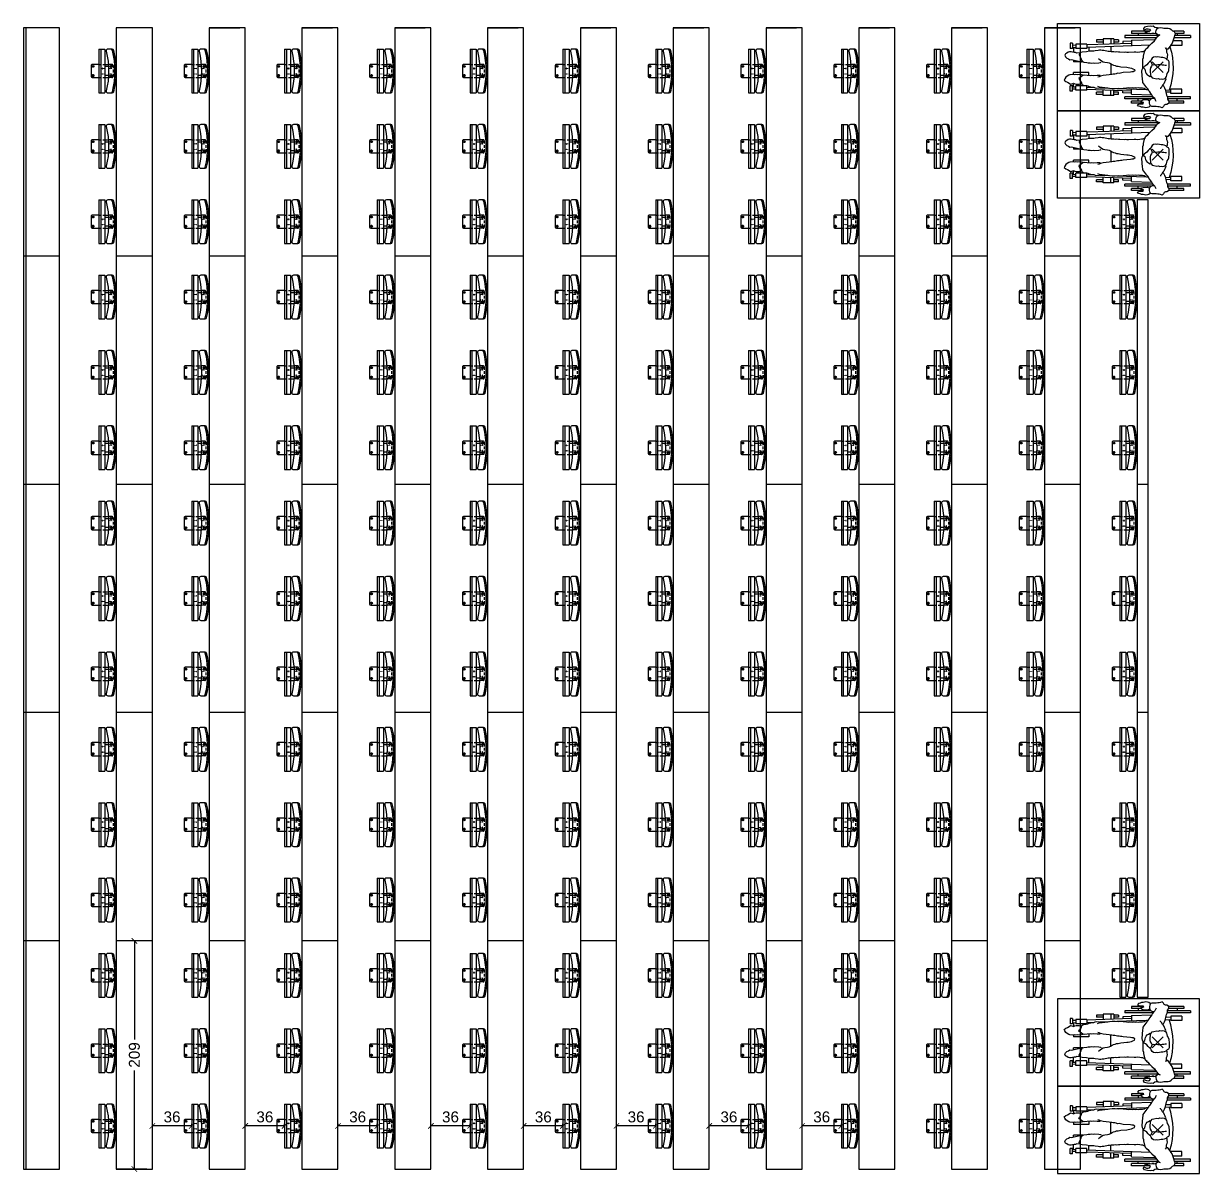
# Model space of a CAD drawing. Header units: metres. Extents: x -170671 to 7046476, y -35663801 to 566855.
# Drawn here: x 23665 to 24742, y -13410 to -12357 of the extents above; entities that cross this region are included whole.
import ezdxf

# ---------------------------------------------------------------- set-up
doc = ezdxf.new("R2010")
doc.units = ezdxf.units.M
doc.header["$LTSCALE"] = 100
doc.linetypes.add('CACHE', pattern=[0.375, 0.25, -0.125])
doc.layers.add('1', color=7, linetype='Continuous')
doc.layers.add('1-mobilier', color=250, linetype='Continuous')
doc.styles.get("Standard").update_dxf_attribs({"font": 'arial.ttf'})
doc.dimstyles.new('Ech-5', dxfattribs={"dimscale": 5, "dimtxt": 2, "dimasz": 1, "dimexe": 0.4, "dimexo": 0.0625, "dimtad": 1, "dimtoh": 1, "dimtxsty": 'Standard', "dimblk": 'ARCHTICK', "dimcen": 0.09, "dimclrd": 256, "dimclre": 256, "dimazin": 2, "dimtfac": 1, "dimtofl": 0, "dimtmove": 0, "dimatfit": 3, "dimfxl": 1, "dimtolj": 1, "dimtzin": 0, "dimlwd": -1, "dimlwe": -1, "dimarcsym": 0})

# ---------------------------------------------------------------- blocks, each defined once
blk = doc.blocks.new('1001B')
at = {"layer": '1', "color": 0, "linetype": 'ByBlock'}
for p, q in [((104, -200), (104, 200)), ((160, 200), (104, 200)), ((143, -200), (143, 200)), ((160, -200), (160, 200)), ((160, -200), (104, -200))]:
    blk.add_line(p, q, dxfattribs=at)
at = {"layer": '1', "color": 3, "linetype": 'CACHE'}
for p, q in [((30, -50), (30, 50)), ((40, 60), (73, 60)), ((160, 60), (104, 60)), ((40, -60), (73, -60)), ((160, -60), (104, -60))]:
    blk.add_line(p, q, dxfattribs=at)
at = {"layer": '1'}
for p, q in [((72, 40), (104, 40)), ((104, 60), (73, 60)), ((220, 60), (160, 60)), ((230, -50), (230, 50)), ((72, -40), (104, -40)), ((104, -60), (73, -60)), ((160, -60), (220, -60))]:
    blk.add_line(p, q, dxfattribs=at)
at = {"layer": '1', "color": 0, "linetype": 'ByBlock'}
blk.add_lwpolyline([(92, 182, 0.483507), (77, 200), (37, 200, 0.345619), (23, 189, 0.120525), (23, -189, 0.345528), (37, -200), (77, -200, 0.483604), (92, -182, -0.115929)], format="xyb", close=True, dxfattribs=at)
blk.add_lwpolyline([(49, 200, 0.345619), (35, 189, 0.120525), (35, -189, 0.345528), (49, -200)], format="xyb", dxfattribs=at)
at = {"layer": '1', "color": 3, "linetype": 'CACHE'}
for points in [[(52, 49), (55, 42), (52, 36), (44, 36), (40, 42), (44, 49)], [(52, -49), (55, -43), (52, -36), (44, -36), (40, -43), (44, -49)]]:
    blk.add_lwpolyline(points, close=True, dxfattribs=at)
at = {"layer": '1'}
for points in [[(209, 49), (205, 42), (209, 36), (217, 36), (220, 42), (217, 49)], [(209, -49), (205, -43), (209, -36), (217, -36), (220, -43), (217, -49)]]:
    blk.add_lwpolyline(points, close=True, dxfattribs=at)
at = {"layer": '1', "color": 3, "linetype": 'CACHE'}
for centre, radius in [((48, 42), 8), ((48, 42), 6.5), ((48, -43), 8), ((48, -43), 6.5)]:
    blk.add_circle(centre, radius, dxfattribs=at)
at = {"layer": '1'}
for centre, radius in [((213, 42), 8), ((213, 42), 6.5), ((213, -43), 8), ((213, -43), 6.5)]:
    blk.add_circle(centre, radius, dxfattribs=at)
at = {"layer": '1', "color": 3, "linetype": 'CACHE'}
for centre, start, end in [((40, 50), 90, 180), ((40, -50), 180, 270)]:
    blk.add_arc(centre, 10, start, end, dxfattribs=at)
at = {"layer": '1'}
for centre, start, end in [((220, 50), 0, 90), ((220, -50), 270, 0)]:
    blk.add_arc(centre, 10, start, end, dxfattribs=at)
at = {"layer": '1', "color": 0, "linetype": 'ByBlock', "extrusion": (0, 0, -1)}
for centre, major_axis in [((48, 27), (0, 2.5)), ((63, 27), (0, 2.5)), ((118, -23), (0, -2.5)), ((128, -23), (0, -2.5))]:
    blk.add_ellipse(centre, major_axis=major_axis, ratio=0.390638, dxfattribs=at)
at = {"layer": '1', "color": 0, "linetype": 'ByBlock'}
for centre, major_axis in [((118, 27), (0, 2.5)), ((128, 27), (0, 2.5)), ((48, -23), (0, -2.5)), ((63, -23), (0, -2.5))]:
    blk.add_ellipse(centre, major_axis=major_axis, ratio=0.390638, dxfattribs=at)
blk = doc.blocks.new('ORIG')
at = {"layer": 'Defpoints', "color": 101}
for p, q in [((-0.05, 0.05), (0.05, -0.05)), ((-0.05, -0.05), (0.05, 0.05))]:
    blk.add_line(p, q, dxfattribs=at)
blk = doc.blocks.new('Hand2')
for p, q in [((-14.2, 117.6), (-14.1, 118.9)), ((-14.1, 118.9), (-13.8, 120.2)), ((-13.8, 120.2), (-12.8, 121.4)), ((-12.8, 121.4), (-12.3, 122.7)), ((-12.3, 122.7), (-10.9, 123.3)), ((-10.9, 123.3), (-9.6, 122.7)), ((-9.6, 122.7), (-8.4, 121.5)), ((-8.4, 121.5), (-7.6, 120.1)), ((-7.6, 120.1), (-6.9, 118.7)), ((-6.9, 118.7), (-7, 117.4)), ((6.8, 115.9), (7, 118.6)), ((7, 118.6), (7.3, 119.8)), ((7.3, 119.8), (8.1, 121.1)), ((8.1, 121.1), (9.1, 122.4)), ((9.1, 122.4), (10.5, 123.4)), ((10.5, 123.4), (11.9, 123.9)), ((11.9, 123.9), (13.1, 122.5)), ((13.1, 122.5), (13.8, 120.9)), ((13.8, 120.9), (14.6, 119.5)), ((14.6, 119.5), (15.6, 118.1)), ((-13.9, 116.2), (-14.2, 117.6)), ((-13.5, 114.9), (-13.9, 116.2)), ((-13.7, 107.4), (-13.4, 108.7)), ((-13.4, 113.5), (-13.5, 114.9)), ((-12.9, 112.2), (-13.4, 113.5)), ((-13.4, 108.7), (-12.8, 110)), ((-13.1, 109.5), (-12.9, 112.2)), ((-12.8, 110), (-11.5, 110.3)), ((-11.5, 110.3), (-10.2, 109.5)), ((-10.2, 109.5), (-7.7, 108.4)), ((-7.7, 108.4), (-6.4, 107.9)), ((-7, 117.4), (-6.8, 116.1)), ((-6.8, 116.1), (-6.2, 113.4)), ((-6.4, 107.9), (-5.1, 107.1)), ((-6.2, 113.4), (-5.8, 112.1)), ((-5.8, 112.1), (-5.2, 109.4)), ((-5.2, 109.4), (-5, 108)), ((-4.8, 107.8), (-4.9, 107.4)), ((6.9, 114.6), (6.8, 115.9)), ((6.8, 113.3), (6.9, 114.6)), ((7, 111.9), (6.8, 113.3)), ((6.8, 109.3), (7, 111.9)), ((6.9, 108), (6.8, 109.3)), ((7.4, 106.6), (6.9, 108)), ((7.7, 106.8), (8.6, 108.1)), ((8.6, 108.1), (9.4, 109.3)), ((9.4, 109.3), (10.4, 110.6)), ((10.4, 110.6), (11.7, 110)), ((11.7, 110), (12.9, 108.6)), ((12.9, 108.6), (14.2, 108.1)), ((14.2, 108.1), (15.5, 107.8)), ((15.1, 108.9), (14.6, 108)), ((15.1, 116.8), (14.7, 115.5)), ((14.7, 115.5), (15.1, 114.2)), ((15.6, 118.1), (15.1, 116.8)), ((15.1, 114.2), (15.4, 112.8)), ((15.4, 110.2), (15.1, 108.9)), ((15.4, 112.8), (15.5, 111.5)), ((15.5, 111.5), (15.4, 110.2)), ((15.5, 107.8), (16.4, 106.4)), ((-14.7, 99.5), (-14.6, 100.8)), ((-14.6, 98.2), (-14.7, 99.5)), ((-14.7, 96.9), (-14.6, 98.2)), ((-14.6, 100.8), (-14, 103.4)), ((-14, 103.4), (-13.7, 107.4)), ((-5.1, 107.1), (-4.6, 105.8)), ((-4.6, 105.8), (-4.3, 103.1)), ((-4.3, 103.1), (-4, 101.8)), ((-4, 101.8), (-3.9, 100.2)), ((-3.9, 100.2), (-3.8, 98.7)), ((-3.8, 98.7), (-3.9, 97.4)), ((-3.9, 97.4), (-3.8, 96)), ((7.3, 105.5), (7.7, 106.8)), ((7.8, 100.2), (7.3, 105.5)), ((7.5, 93.6), (7.8, 97.5)), ((7.7, 98.9), (7.8, 100.2)), ((7.8, 97.5), (7.7, 98.9)), ((16.4, 106.4), (16.7, 103.7)), ((16.7, 103.7), (17, 102.3)), ((17, 102.3), (17.6, 101)), ((17.6, 101), (17.9, 99.6)), ((17.9, 99.6), (18.2, 98.3)), ((18.2, 98.3), (18.4, 96.9)), ((18.4, 96.9), (18.9, 95.6)), ((-15.6, 91.6), (-15.3, 92.9)), ((-15.5, 90.3), (-15.6, 91.6)), ((-15.3, 89), (-15.5, 90.3)), ((-15.3, 92.9), (-15, 95.6)), ((-15.2, 87.7), (-15.3, 89)), ((-14.9, 86.3), (-15.2, 87.7)), ((-15, 95.6), (-14.7, 96.9)), ((-14.8, 85), (-14.9, 86.3)), ((-8, 92.4), (-6.8, 91)), ((-6.8, 91), (-5.8, 89.6)), ((-5.8, 89.6), (-5, 88.2)), ((-5, 88.2), (-4.5, 86.8)), ((-4.4, 90.8), (-4.5, 89.9)), ((-4.5, 86.8), (-4.2, 84.2)), ((-4.1, 92.1), (-4.4, 90.8)), ((-3.8, 96), (-4.1, 92.1)), ((7.1, 82.8), (7.5, 88.1)), ((7.7, 90.9), (7.5, 93.6)), ((7.5, 88.1), (8.2, 90.7)), ((8.2, 90.7), (8.7, 92)), ((8.7, 92), (9, 93)), ((17.4, 93.3), (18, 91.9)), ((18, 91.9), (18.2, 89.2)), ((18.2, 89.2), (18.5, 87.9)), ((18.5, 90.3), (18.3, 90.1)), ((19, 91.6), (18.5, 90.3)), ((18.5, 87.9), (18.7, 86.6)), ((18.7, 86.6), (18.8, 85.2)), ((18.9, 95.6), (19.3, 94.2)), ((19.3, 94.2), (19, 91.6)), ((-14.4, 83.6), (-14.8, 85)), ((-14.3, 82.3), (-14.4, 83.6)), ((-14, 80.9), (-14.3, 82.3)), ((-14.1, 79.6), (-14, 80.9)), ((-14, 78.3), (-14.1, 79.6)), ((-13.8, 77), (-14, 78.3)), ((-14, 75.6), (-13.8, 77)), ((-13.8, 74.3), (-14, 75.6)), ((-4.2, 84.2), (-3.9, 82.8)), ((-3.9, 82.8), (-3.4, 81.4)), ((-3.4, 81.4), (-2.6, 80.1)), ((-2.6, 80.1), (-2, 78.7)), ((-2, 78.7), (-1.5, 77.3)), ((-1.5, 77.3), (-1.1, 76)), ((-1.1, 76), (-1, 74.6)), ((5.6, 75), (6, 76.3)), ((6, 76.3), (6.3, 77.6)), ((6.3, 77.6), (6.4, 78.9)), ((6.4, 78.9), (6.7, 80.2)), ((6.7, 80.2), (6.8, 81.5)), ((6.8, 81.5), (7.1, 82.8)), ((18.8, 85.2), (18.9, 83.9)), ((18.9, 83.9), (19.2, 82.5)), ((19.2, 82.5), (19.5, 79.9)), ((19.5, 77.2), (19.3, 74.6)), ((19.5, 79.9), (19.4, 78.6)), ((19.4, 78.6), (19.5, 77.2)), ((-13.9, 73), (-13.8, 74.3)), ((-13.6, 69), (-13.9, 73)), ((-13.9, 59.8), (-13.5, 65)), ((-13.7, 67.7), (-13.6, 69)), ((-13.6, 66.4), (-13.7, 67.7)), ((-13.5, 65), (-13.6, 66.4)), ((-1, 74.6), (-0.7, 73.3)), ((-0.7, 73.3), (-0.3, 71.9)), ((-0.3, 71.9), (0.1, 66.6)), ((0.1, 66.6), (0.2, 65.3)), ((0.2, 65.3), (0.6, 63.7)), ((4.5, 63.2), (5, 69.8)), ((5, 69.8), (5.3, 71.1)), ((5.3, 71.1), (5.4, 72.4)), ((5.4, 72.4), (5.7, 73.7)), ((5.7, 73.7), (5.6, 75)), ((18.9, 66.7), (18.6, 65.4)), ((18.6, 65.4), (18.9, 64.1)), ((19.4, 73.3), (18.9, 66.7)), ((19.3, 74.6), (19.4, 73.3)), ((-14.2, 53.2), (-13.8, 54.5)), ((-13.7, 58.4), (-13.9, 59.8)), ((-13.8, 54.5), (-13.6, 57.1)), ((-13.6, 57.1), (-13.7, 58.4)), ((0.6, 63.7), (0.9, 62.4)), ((0.9, 62.4), (1.5, 61)), ((1.5, 61), (2, 59.6)), ((2, 59.6), (3.3, 59.3)), ((3.3, 59.3), (4.1, 60.6)), ((4.1, 60.6), (4.2, 61.9)), ((4.2, 61.9), (4.5, 63.2)), ((18.9, 64.1), (18.7, 61.4)), ((18.7, 61.4), (18.8, 60.1)), ((18.8, 60.1), (18.7, 58.8)), ((18.7, 58.8), (18.8, 57.4)), ((18.8, 57.4), (18.7, 56.1)), ((18.7, 56.1), (18.8, 54.8)), ((18.8, 54.8), (19, 53.5)), ((31.6, 54), (30.6, 52.8)), ((31.7, 52.7), (31.6, 54)), ((33.9, 55.4), (33.6, 51.5)), ((34.4, 56.7), (33.9, 55.4)), ((35.7, 55.7), (34.4, 56.7)), ((36, 54.3), (35.7, 55.7)), ((36.6, 53), (36, 54.3)), ((-37.5, 45.1), (-37.3, 47.7)), ((-37.4, 43.7), (-37.5, 45.1)), ((-37.5, 42.4), (-37.4, 43.7)), ((-37.3, 47.7), (-37, 49)), ((-37, 49), (-36.7, 50.3)), ((-36.7, 50.3), (-35.3, 51.3)), ((-35.3, 51.3), (-34, 51)), ((-35, 48.4), (-35.1, 47.1)), ((-35.1, 47.1), (-34.8, 45.7)), ((-34, 51), (-35, 48.4)), ((-34.8, 45.7), (-33.6, 44.8)), ((-33.6, 44.8), (-32.8, 46)), ((-32.8, 46), (-32.5, 47.3)), ((-32.5, 47.3), (-32.4, 48.6)), ((-32.4, 48.6), (-32, 49.9)), ((-32, 49.9), (-31.5, 48.6)), ((-31.5, 48.6), (-31.2, 47.2)), ((-31.2, 47.2), (-30.9, 44.6)), ((-30.9, 44.6), (-31.1, 41.9)), ((-22, 43.6), (-24.3, 41.2)), ((-20.8, 44.9), (-22, 43.6)), ((-19.6, 46.1), (-20.8, 44.9)), ((-18.1, 47.3), (-19.6, 46.1)), ((-17.2, 48.6), (-18.1, 47.3)), ((-17.4, 47.9), (-16.7, 49.2)), ((-15.8, 49.6), (-17.2, 48.6)), ((-14.2, 50.3), (-15.8, 49.6)), ((-15.3, 49.3), (-14.6, 50.6)), ((-14.6, 50.6), (-14, 51.8)), ((-14, 51.8), (-14.2, 53.2)), ((-10.1, 51.3), (-14.2, 50.3)), ((-8.8, 51.4), (-10.1, 51.3)), ((-9.1, 42), (-8.3, 43.2)), ((-7.4, 51.8), (-8.8, 51.4)), ((-8.3, 43.2), (-6.9, 44.2)), ((-6.1, 51.9), (-7.4, 51.8)), ((-6.9, 44.2), (-5.5, 44.8)), ((-4.8, 51.8), (-6.1, 51.9)), ((-5.8, 44.6), (-4.8, 45.8)), ((-5.5, 44.8), (-4.3, 44.2)), ((-3.2, 51.9), (-4.8, 51.8)), ((-4.8, 45.8), (-3.6, 47.1)), ((-4.3, 44.2), (-3, 43.7)), ((-3.6, 47.1), (-2.2, 48.1)), ((-1.9, 51.8), (-3.2, 51.9)), ((-3, 43.7), (-2.1, 43.2)), ((-2.2, 48.1), (-1.2, 49.3)), ((-2.1, 43.4), (-0.8, 44)), ((-2, 42.1), (-2.1, 43.4)), ((-0.6, 51.9), (-1.9, 51.8)), ((-1.2, 49.3), (-0.7, 50.6)), ((-0.8, 44), (0.6, 44.8)), ((-0.7, 50.6), (0.7, 51.4)), ((0.8, 52), (-0.6, 51.9)), ((0.6, 44.8), (2, 45.1)), ((0.7, 51.4), (1.9, 50.2)), ((2.1, 52.4), (0.8, 52)), ((1.9, 50.2), (3.2, 49.8)), ((2, 45.1), (3.3, 45.2)), ((3.5, 52.9), (2.1, 52.4)), ((3.2, 49.8), (4.5, 49.5)), ((3.3, 45.2), (7.3, 44.9)), ((11.4, 52.3), (3.5, 52.9)), ((4.5, 49.5), (5.8, 48.8)), ((5.8, 48.8), (7.1, 48)), ((7.1, 48), (7.6, 46.6)), ((7.3, 44.9), (8.5, 44.4)), ((7.6, 46.6), (8.4, 45.3)), ((8.4, 45.3), (8.3, 44.6)), ((8.5, 44.4), (9.8, 43.2)), ((9.8, 43.2), (9.9, 41.8)), ((12.7, 52), (11.4, 52.3)), ((14, 51.9), (12.7, 52)), ((15.2, 51.1), (14, 51.9)), ((16.5, 49.9), (15.2, 51.1)), ((17.7, 49.2), (16.5, 49.9)), ((19, 48.2), (17.7, 49.2)), ((19, 53.5), (18.9, 52.2)), ((18.9, 52.2), (19.2, 50.8)), ((20.2, 47), (19, 48.2)), ((19.2, 50.8), (20, 49.4)), ((20, 49.4), (20.5, 48.1)), ((21.5, 46.4), (20.2, 47)), ((20.5, 48.1), (20.5, 47.6)), ((22.7, 45.5), (21.5, 46.4)), ((24, 44.7), (22.7, 45.5)), ((25.3, 43.7), (24, 44.7)), ((26.5, 43), (25.3, 43.7)), ((29, 44.3), (28.3, 43)), ((30.2, 45.5), (29, 44.3)), ((30, 51.5), (29.7, 47.6)), ((29.7, 47.6), (30.5, 46.2)), ((30.6, 52.8), (30, 51.5)), ((31.6, 45.7), (30.2, 45.5)), ((30.5, 46.2), (30.9, 45.9)), ((32.9, 45.8), (31.6, 45.7)), ((32.2, 51.3), (31.7, 52.7)), ((33.6, 51.5), (32.2, 51.3)), ((34.2, 45.4), (32.9, 45.8)), ((35.5, 44.9), (34.2, 45.4)), ((35.5, 45.1), (36.7, 46.4)), ((36, 43.5), (35.5, 44.9)), ((35.9, 42.2), (36, 43.5)), ((36.7, 51.7), (36.6, 53)), ((37, 50.3), (36.7, 51.7)), ((36.7, 46.4), (37, 47.7)), ((37.3, 49), (37, 50.3)), ((37, 47.7), (37.3, 49)), ((-36.5, 41), (-37.5, 42.4)), ((-36.2, 39.7), (-36.5, 41)), ((-36.1, 37.9), (-36.3, 35.3)), ((-36.3, 35.3), (-36.2, 33.9)), ((-36, 38.3), (-36.2, 39.7)), ((-36.2, 33.9), (-35.8, 32.6)), ((-35.1, 39.1), (-36.1, 37.9)), ((-35.8, 32.6), (-35.9, 31.3)), ((-33.7, 39.7), (-35.1, 39.1)), ((-32.4, 40), (-33.7, 39.7)), ((-30.8, 39.9), (-32.4, 40)), ((-31.1, 41.9), (-30.8, 40.6)), ((-30.8, 40.6), (-31.1, 39.9)), ((-29.8, 38.5), (-30.8, 39.9)), ((-29.3, 37.2), (-29.8, 38.5)), ((-29.5, 36.7), (-29.8, 36.1)), ((-28.3, 38), (-29.5, 36.7)), ((-27.2, 39.2), (-28.3, 38)), ((-25.7, 40.2), (-27.2, 39.2)), ((-24.3, 41.2), (-25.7, 40.2)), ((-9.4, 40.7), (-9.1, 42)), ((-9.3, 39.3), (-9.4, 40.7)), ((-9.4, 38), (-9.3, 39.3)), ((-9.3, 36.7), (-9.4, 38)), ((-8.9, 35.1), (-9.3, 36.7)), ((-8.8, 33.6), (-8.9, 35.1)), ((-8.5, 32.2), (-8.8, 33.6)), ((-2.3, 38.1), (-2, 42.1)), ((-2.1, 35.5), (-2.3, 38.1)), ((-2, 34.1), (-2.1, 35.5)), ((-1.8, 32.8), (-2, 34.1)), ((-1.5, 31.5), (-1.8, 32.8)), ((9.9, 41.8), (10.6, 39.1)), ((10.6, 39.1), (10.4, 37.6)), ((10.4, 37.6), (10.8, 36.2)), ((10.8, 33.6), (10.5, 32.3)), ((10.8, 36.2), (10.7, 34.9)), ((10.7, 34.9), (10.8, 33.6)), ((13.8, 32), (15.1, 32.8)), ((15.1, 32.8), (16.5, 33.8)), ((16.5, 33.8), (17.9, 34.6)), ((16.5, 33.4), (19, 31.9)), ((17.9, 34.6), (19.3, 35.6)), ((19.3, 35.6), (19.8, 35.8)), ((27.8, 42.2), (26.5, 43)), ((28.8, 40.8), (27.8, 42.2)), ((28.3, 43), (28.2, 41.7)), ((30.1, 40.3), (28.8, 40.8)), ((31.3, 39.7), (30.1, 40.3)), ((34.2, 31.1), (34.7, 32.4)), ((34.7, 32.4), (36.1, 33)), ((36.1, 40.9), (35.9, 42.2)), ((36, 39.6), (36.1, 40.9)), ((36.3, 38.2), (36, 39.6)), ((36.1, 33), (37.1, 34.2)), ((36.4, 36.9), (36.3, 38.2)), ((36.7, 35.6), (36.4, 36.9)), ((37.1, 34.2), (36.7, 35.6)), ((-35.9, 31.3), (-35.7, 28.6)), ((-35.7, 28.6), (-35.4, 27.3)), ((-35.4, 27.3), (-34.6, 25.9)), ((-34.6, 25.9), (-33.4, 24.7)), ((-33.4, 24.7), (-32.8, 23.3)), ((-32.8, 23.3), (-31.5, 22.6)), ((-31.5, 22.6), (-30.2, 22.2)), ((-30.2, 22.2), (-28.9, 22.8)), ((-28.9, 22.8), (-27.5, 23.3)), ((-27.5, 23.3), (-24.8, 24)), ((-24.8, 24), (-22.1, 25.1)), ((-22.1, 25.1), (-20.7, 25.9)), ((-20.7, 25.9), (-19.3, 26.7)), ((-19.3, 26.7), (-16.5, 29.1)), ((-16.4, 30.4), (-17.6, 31)), ((-17.6, 31), (-16.4, 30.2)), ((-16.5, 29.1), (-16.4, 30.4)), ((-16.4, 30.2), (-15, 30.3)), ((-15, 30.3), (-13.7, 30.2)), ((-13.7, 30.2), (-12.5, 29.7)), ((-12.5, 29.7), (-11.2, 29.4)), ((-11.2, 29.4), (-9.8, 29.5)), ((-9.8, 29.5), (-8.5, 29.6)), ((-7.9, 30.9), (-8.5, 32.2)), ((-8.5, 29.6), (-7.8, 30)), ((-6.7, 29.7), (-7.9, 30.9)), ((-6.2, 28.3), (-6.7, 29.7)), ((-4.9, 27.8), (-6.2, 28.3)), ((-3.6, 27.7), (-4.9, 27.8)), ((-2.2, 27.8), (-3.6, 27.7)), ((-0.9, 27.9), (-2.2, 27.8)), ((-1.6, 30.2), (-1.5, 31.5)), ((0.4, 27.8), (-0.9, 27.9)), ((1.8, 28.1), (0.4, 27.8)), ((3.1, 28.2), (1.8, 28.1)), ((4.5, 28.8), (3.1, 28.2)), ((5.8, 29.6), (4.5, 28.8)), ((7.2, 29.9), (5.8, 29.6)), ((8.5, 30.2), (7.2, 29.9)), ((9.9, 31), (8.5, 30.2)), ((9.7, 31.3), (11, 30.7)), ((10.5, 32.3), (9.9, 31)), ((11, 30.7), (12.4, 31.3)), ((12.4, 31.3), (13.8, 32)), ((19, 31.9), (20.3, 31.5)), ((20.3, 31.5), (21.6, 31.2)), ((21.6, 31.2), (22.9, 30.9)), ((22.9, 30.9), (24.2, 30.6)), ((24.2, 30.6), (25.5, 30.2)), ((25.5, 30.2), (26.8, 29.7)), ((26.8, 29.7), (28.1, 29.4)), ((28.1, 29.4), (29.4, 29.3)), ((29.4, 29.3), (30.7, 28.3)), ((30.7, 28.3), (32, 28.2)), ((32, 28.2), (33.3, 28.5)), ((33.3, 28.5), (34.1, 29.8)), ((34.1, 29.8), (34.2, 31.1))]:
    blk.add_line(p, q)
at = {"color": 8}
for p, q in [((-22, 118.3), (-17, 118.3)), ((-22, 116.3), (-22, 118.3)), ((-22, 116.3), (-17, 116.3)), ((-21, 103.3), (-21, 113.3)), ((-21, 113.3), (-17, 113.3)), ((-20.1, 113.3), (-20, 116.3)), ((-18, 116.3), (-18.1, 113.3)), ((-18, 115.3), (-13.7, 115.3)), ((-17, 116.3), (-17, 118.3)), ((-17, 103.3), (-17, 113.3)), ((-6.6, 115.3), (-5, 115.3)), ((-5, 106.9), (-5, 115.3)), ((5, 101.3), (5, 115.3)), ((6.9, 115.3), (5, 115.3)), ((18, 115.3), (14.8, 115.3)), ((17, 116.3), (17, 118.3)), ((22, 118.3), (17, 118.3)), ((22, 116.3), (17, 116.3)), ((21, 113.3), (17, 113.3)), ((17, 103.3), (17, 113.3)), ((18, 116.3), (18.1, 113.3)), ((20.1, 113.3), (20, 116.3)), ((21, 103.3), (21, 113.3)), ((22, 116.3), (22, 118.3)), ((-21.8, 62.3), (-20.4, 103.3)), ((-21, 103.3), (-17, 103.3)), ((-18.4, 103.3), (-20.4, 45.3)), ((-18.5, 101.3), (-14.5, 101.3)), ((7.7, 101.3), (5, 101.3)), ((21, 103.3), (17, 103.3)), ((18.5, 101.3), (17.4, 101.3)), ((18.4, 103.3), (18.7, 96.2)), ((21.8, 62.3), (20.4, 103.3)), ((-26, 88.3), (-20.9, 88.3)), ((-26, 78.3), (-26, 88.3)), ((-25, 94.3), (-23, 94.3)), ((-25, 88.3), (-25, 94.3)), ((-23, 88.3), (-23, 94.3)), ((18.8, 91.1), (19.1, 83)), ((26, 88.3), (20.9, 88.3)), ((23, 88.3), (23, 94.3)), ((25, 94.3), (23, 94.3)), ((25, 88.3), (25, 94.3)), ((26, 78.3), (26, 88.3)), ((-26, 81.3), (-21.2, 81.3)), ((-26, 78.3), (-21.3, 78.3)), ((-25, 74.3), (-25, 78.3)), ((-23, 74.3), (-23, 78.3)), ((-19.2, 81.3), (-14.1, 81.3)), ((-3.3, 81.3), (6.8, 81.3)), ((19.4, 75.7), (20.3, 48.7)), ((26, 81.3), (21.2, 81.3)), ((26, 78.3), (21.3, 78.3)), ((23, 74.3), (23, 78.3)), ((25, 74.3), (25, 78.3)), ((-29, 68.3), (-27, 68.3)), ((-29, 37.3), (-29, 68.3)), ((-27, 39.3), (-27, 68.3)), ((-25, 74.3), (-23, 74.3)), ((-23.8, 62.4), (-23.5, 70.3)), ((-23.5, 70.3), (-21.7, 70.3)), ((23.5, 70.3), (21.7, 70.3)), ((25, 74.3), (23, 74.3)), ((23.8, 62.4), (23.5, 70.3)), ((29, 68.3), (27, 68.3)), ((27, 42.7), (27, 68.3)), ((29, 44.2), (29, 68.3)), ((-33, 62.3), (-31, 62.3)), ((-33, 45.7), (-33, 62.3)), ((-31, 45.4), (-31, 62.3)), ((-31, 56.3), (-29, 56.3)), ((-24.8, 62.3), (-25.5, 40.3)), ((-24.8, 62.3), (-19.8, 62.3)), ((24.8, 62.3), (19.8, 62.3)), ((24.8, 62.3), (25.4, 43.6)), ((31, 56.3), (29, 56.3)), ((33, 62.3), (31, 62.3)), ((31, 53.3), (31, 62.3)), ((33, 51.4), (33, 62.3)), ((-31, 41.4), (-31, 43.6)), ((-31, 39.9), (-31, 40.1)), ((-29.8, 38.3), (-28, 38.3)), ((-27, 40.3), (-25.5, 40.3)), ((-33, 14.3), (-33, 23.8)), ((-31, 14.3), (-31, 22.4)), ((-29, 8.3), (-29, 22.7)), ((-27, 8.3), (-27, 23.5)), ((-24, 16.3), (-24, 24.3)), ((-20, 16.3), (-20, 26.3)), ((24, 26.3), (20, 26.3)), ((20, 16.3), (20, 26.3)), ((20.8, 31.4), (21, 26.3)), ((23, 26.3), (22.8, 30.9)), ((24, 16.3), (24, 26.3)), ((27, 8.3), (27, 29.7)), ((29, 8.3), (29, 29.3)), ((31, 14.3), (31, 28.3)), ((33, 14.3), (33, 28.5)), ((-33, 14.3), (-31, 14.3)), ((-31, 20.3), (-29, 20.3)), ((-24, 16.3), (-20, 16.3)), ((24, 16.3), (20, 16.3)), ((31, 20.3), (29, 20.3)), ((33, 14.3), (31, 14.3)), ((-29, 8.3), (-27, 8.3)), ((29, 8.3), (27, 8.3))]:
    blk.add_line(p, q, dxfattribs=at)
blk.add_lwpolyline([(-40, 0), (40, 0), (40, 130), (-40, 130)], close=True)
blk.add_arc((0, 86.3), 62.1, 252.4049, 289.7139, dxfattribs=at)
at = {"color": 7, "xscale": 100, "yscale": 100, "zscale": 100, "rotation": 90}
blk.add_blockref('ORIG', (0, 38.3), dxfattribs=at)
blk = doc.blocks.new('_ArchTick')
at = {"color": 0, "linetype": 'ByBlock', "const_width": 0.15}
blk.add_lwpolyline([(-0.5, -0.5), (0.5, 0.5)], dxfattribs=at)
blk = doc.blocks.new('*D428')
at = {"layer": '1-mobilier', "transparency": 16777216}
for p, q in [((23782.7, -13366.4), (23782.7, -13364.7)), ((23818.7, -13366.4), (23818.7, -13364.7)), ((23818.7, -13366.7), (23782.7, -13366.7))]:
    blk.add_line(p, q, dxfattribs=at)
at = {"layer": 'Defpoints', "color": 0, "transparency": 16777216}
for p in [(23782.7, -13366.7), (23782.7, -13366.7), (23818.7, -13366.7)]:
    blk.add_point(p, dxfattribs=at)
at = {"layer": '1-mobilier', "transparency": 16777216, "xscale": 5, "yscale": 5, "zscale": 5, "rotation": 180}
blk.add_blockref('_ArchTick', (23782.7, -13366.7), dxfattribs=at)
at = {"layer": '1-mobilier', "transparency": 16777216, "xscale": 5, "yscale": 5, "zscale": 5}
blk.add_blockref('_ArchTick', (23818.7, -13366.7), dxfattribs=at)
at = {"layer": '1-mobilier', "color": 0, "transparency": 16777216, "insert": (23800.7, -13358.5), "char_height": 10, "attachment_point": 5}
blk.add_mtext('\\A1;36', dxfattribs=at)
blk = doc.blocks.new('*D429')
at = {"layer": '1-mobilier', "transparency": 16777216}
for p, q in [((23867.7, -13366.4), (23867.7, -13364.7)), ((23903.7, -13366.4), (23903.7, -13364.7)), ((23903.7, -13366.7), (23867.7, -13366.7))]:
    blk.add_line(p, q, dxfattribs=at)
at = {"layer": 'Defpoints', "color": 0, "transparency": 16777216}
for p in [(23867.7, -13366.7), (23867.7, -13366.7), (23903.7, -13366.7)]:
    blk.add_point(p, dxfattribs=at)
at = {"layer": '1-mobilier', "transparency": 16777216, "xscale": 5, "yscale": 5, "zscale": 5, "rotation": 180}
blk.add_blockref('_ArchTick', (23867.7, -13366.7), dxfattribs=at)
at = {"layer": '1-mobilier', "transparency": 16777216, "xscale": 5, "yscale": 5, "zscale": 5}
blk.add_blockref('_ArchTick', (23903.7, -13366.7), dxfattribs=at)
at = {"layer": '1-mobilier', "color": 0, "transparency": 16777216, "insert": (23885.7, -13358.5), "char_height": 10, "attachment_point": 5}
blk.add_mtext('\\A1;36', dxfattribs=at)
blk = doc.blocks.new('*D430')
at = {"layer": '1-mobilier', "transparency": 16777216}
for p, q in [((23952.7, -13366.4), (23952.7, -13364.7)), ((23988.7, -13366.4), (23988.7, -13364.7)), ((23988.7, -13366.7), (23952.7, -13366.7))]:
    blk.add_line(p, q, dxfattribs=at)
at = {"layer": 'Defpoints', "color": 0, "transparency": 16777216}
for p in [(23952.7, -13366.7), (23952.7, -13366.7), (23988.7, -13366.7)]:
    blk.add_point(p, dxfattribs=at)
at = {"layer": '1-mobilier', "transparency": 16777216, "xscale": 5, "yscale": 5, "zscale": 5, "rotation": 180}
blk.add_blockref('_ArchTick', (23952.7, -13366.7), dxfattribs=at)
at = {"layer": '1-mobilier', "transparency": 16777216, "xscale": 5, "yscale": 5, "zscale": 5}
blk.add_blockref('_ArchTick', (23988.7, -13366.7), dxfattribs=at)
at = {"layer": '1-mobilier', "color": 0, "transparency": 16777216, "insert": (23970.7, -13358.5), "char_height": 10, "attachment_point": 5}
blk.add_mtext('\\A1;36', dxfattribs=at)
blk = doc.blocks.new('*D431')
at = {"layer": '1-mobilier', "transparency": 16777216}
for p, q in [((24037.7, -13366.4), (24037.7, -13364.7)), ((24073.7, -13366.4), (24073.7, -13364.7)), ((24073.7, -13366.7), (24037.7, -13366.7))]:
    blk.add_line(p, q, dxfattribs=at)
at = {"layer": 'Defpoints', "color": 0, "transparency": 16777216}
for p in [(24037.7, -13366.7), (24037.7, -13366.7), (24073.7, -13366.7)]:
    blk.add_point(p, dxfattribs=at)
at = {"layer": '1-mobilier', "transparency": 16777216, "xscale": 5, "yscale": 5, "zscale": 5, "rotation": 180}
blk.add_blockref('_ArchTick', (24037.7, -13366.7), dxfattribs=at)
at = {"layer": '1-mobilier', "transparency": 16777216, "xscale": 5, "yscale": 5, "zscale": 5}
blk.add_blockref('_ArchTick', (24073.7, -13366.7), dxfattribs=at)
at = {"layer": '1-mobilier', "color": 0, "transparency": 16777216, "insert": (24055.7, -13358.5), "char_height": 10, "attachment_point": 5}
blk.add_mtext('\\A1;36', dxfattribs=at)
blk = doc.blocks.new('*D432')
at = {"layer": '1-mobilier', "transparency": 16777216}
for p, q in [((24122.7, -13366.4), (24122.7, -13364.7)), ((24158.7, -13366.4), (24158.7, -13364.7)), ((24158.7, -13366.7), (24122.7, -13366.7))]:
    blk.add_line(p, q, dxfattribs=at)
at = {"layer": 'Defpoints', "color": 0, "transparency": 16777216}
for p in [(24122.7, -13366.7), (24122.7, -13366.7), (24158.7, -13366.7)]:
    blk.add_point(p, dxfattribs=at)
at = {"layer": '1-mobilier', "transparency": 16777216, "xscale": 5, "yscale": 5, "zscale": 5, "rotation": 180}
blk.add_blockref('_ArchTick', (24122.7, -13366.7), dxfattribs=at)
at = {"layer": '1-mobilier', "transparency": 16777216, "xscale": 5, "yscale": 5, "zscale": 5}
blk.add_blockref('_ArchTick', (24158.7, -13366.7), dxfattribs=at)
at = {"layer": '1-mobilier', "color": 0, "transparency": 16777216, "insert": (24140.7, -13358.5), "char_height": 10, "attachment_point": 5}
blk.add_mtext('\\A1;36', dxfattribs=at)
blk = doc.blocks.new('*D433')
at = {"layer": '1-mobilier', "transparency": 16777216}
for p, q in [((24207.7, -13366.4), (24207.7, -13364.7)), ((24243.7, -13366.4), (24243.7, -13364.7)), ((24243.7, -13366.7), (24207.7, -13366.7))]:
    blk.add_line(p, q, dxfattribs=at)
at = {"layer": 'Defpoints', "color": 0, "transparency": 16777216}
for p in [(24207.7, -13366.7), (24207.7, -13366.7), (24243.7, -13366.7)]:
    blk.add_point(p, dxfattribs=at)
at = {"layer": '1-mobilier', "transparency": 16777216, "xscale": 5, "yscale": 5, "zscale": 5, "rotation": 180}
blk.add_blockref('_ArchTick', (24207.7, -13366.7), dxfattribs=at)
at = {"layer": '1-mobilier', "transparency": 16777216, "xscale": 5, "yscale": 5, "zscale": 5}
blk.add_blockref('_ArchTick', (24243.7, -13366.7), dxfattribs=at)
at = {"layer": '1-mobilier', "color": 0, "transparency": 16777216, "insert": (24225.7, -13358.5), "char_height": 10, "attachment_point": 5}
blk.add_mtext('\\A1;36', dxfattribs=at)
blk = doc.blocks.new('*D434')
at = {"layer": '1-mobilier', "transparency": 16777216}
for p, q in [((24292.7, -13366.4), (24292.7, -13364.7)), ((24328.7, -13366.4), (24328.7, -13364.7)), ((24328.7, -13366.7), (24292.7, -13366.7))]:
    blk.add_line(p, q, dxfattribs=at)
at = {"layer": 'Defpoints', "color": 0, "transparency": 16777216}
for p in [(24292.7, -13366.7), (24292.7, -13366.7), (24328.7, -13366.7)]:
    blk.add_point(p, dxfattribs=at)
at = {"layer": '1-mobilier', "transparency": 16777216, "xscale": 5, "yscale": 5, "zscale": 5, "rotation": 180}
blk.add_blockref('_ArchTick', (24292.7, -13366.7), dxfattribs=at)
at = {"layer": '1-mobilier', "transparency": 16777216, "xscale": 5, "yscale": 5, "zscale": 5}
blk.add_blockref('_ArchTick', (24328.7, -13366.7), dxfattribs=at)
at = {"layer": '1-mobilier', "color": 0, "transparency": 16777216, "insert": (24310.7, -13358.5), "char_height": 10, "attachment_point": 5}
blk.add_mtext('\\A1;36', dxfattribs=at)
blk = doc.blocks.new('*D435')
at = {"layer": '1-mobilier', "transparency": 16777216}
for p, q in [((24377.7, -13366.4), (24377.7, -13364.7)), ((24413.7, -13366.4), (24413.7, -13364.7)), ((24413.7, -13366.7), (24377.7, -13366.7))]:
    blk.add_line(p, q, dxfattribs=at)
at = {"layer": 'Defpoints', "color": 0, "transparency": 16777216}
for p in [(24377.7, -13366.7), (24377.7, -13366.7), (24413.7, -13366.7)]:
    blk.add_point(p, dxfattribs=at)
at = {"layer": '1-mobilier', "transparency": 16777216, "xscale": 5, "yscale": 5, "zscale": 5, "rotation": 180}
blk.add_blockref('_ArchTick', (24377.7, -13366.7), dxfattribs=at)
at = {"layer": '1-mobilier', "transparency": 16777216, "xscale": 5, "yscale": 5, "zscale": 5}
blk.add_blockref('_ArchTick', (24413.7, -13366.7), dxfattribs=at)
at = {"layer": '1-mobilier', "color": 0, "transparency": 16777216, "insert": (24395.7, -13358.5), "char_height": 10, "attachment_point": 5}
blk.add_mtext('\\A1;36', dxfattribs=at)
blk = doc.blocks.new('*D436')
at = {"layer": '1-mobilier', "transparency": 16777216}
for p, q in [((23765.9, -13197.2), (23764.2, -13197.2)), ((23766.2, -13197.2), (23766.2, -13287.5)), ((23766.2, -13406.2), (23766.2, -13316)), ((23765.9, -13406.2), (23764.2, -13406.2))]:
    blk.add_line(p, q, dxfattribs=at)
at = {"layer": 'Defpoints', "color": 0, "transparency": 16777216}
for p in [(23766.2, -13197.2), (23766.2, -13406.2), (23766.2, -13406.2)]:
    blk.add_point(p, dxfattribs=at)
at = {"layer": '1-mobilier', "transparency": 16777216, "xscale": 5, "yscale": 5, "zscale": 5}
for p, rotation in [((23766.2, -13197.2), 90), ((23766.2, -13406.2), 270)]:
    blk.add_blockref('_ArchTick', p, dxfattribs=dict(at, rotation=rotation))
at = {"layer": '1-mobilier', "color": 0, "transparency": 16777216, "insert": (23766.2, -13301.7), "char_height": 10, "attachment_point": 5, "rotation": 90}
blk.add_mtext('\\A1;209', dxfattribs=at)

msp = doc.modelspace()

# ---------------------------------------------------------------- linework, layer by layer
at = {"layer": '1-mobilier'}
for p, q in [((23777.667, -12361.228), (23749.667, -12361.228)), ((23834.667, -12361.228), (23862.667, -12361.228)), ((23919.667, -12361.228), (23947.667, -12361.228)), ((24004.667, -12361.228), (24032.667, -12361.228)), ((24089.667, -12361.228), (24117.667, -12361.228)), ((24174.667, -12361.228), (24202.667, -12361.228)), ((24259.667, -12361.228), (24287.667, -12361.228)), ((24344.667, -12361.228), (24372.667, -12361.228)), ((24429.667, -12361.228), (24457.667, -12361.228)), ((24514.667, -12361.228), (24542.667, -12361.228)), ((24599.667, -12361.22), (24599.667, -13406.22)), ((24599.667, -12361.228), (24627.667, -12361.228)), ((23777.667, -13406.228), (23749.667, -13406.228)), ((23834.667, -13406.228), (23862.667, -13406.228)), ((23862.667, -13406.228), (23862.667, -13406.22)), ((23919.667, -13406.228), (23947.667, -13406.228)), ((23947.667, -13406.228), (23947.667, -13406.22)), ((24004.667, -13406.228), (24032.667, -13406.228)), ((24032.667, -13406.228), (24032.667, -13406.22)), ((24089.667, -13406.228), (24117.667, -13406.228)), ((24117.667, -13406.228), (24117.667, -13406.22)), ((24174.667, -13406.228), (24202.667, -13406.228)), ((24202.667, -13406.228), (24202.667, -13406.22)), ((24259.667, -13406.228), (24287.667, -13406.228)), ((24344.667, -13406.228), (24372.667, -13406.228)), ((24429.667, -13406.228), (24457.667, -13406.228)), ((24457.667, -13406.228), (24457.667, -13406.22)), ((24514.667, -13406.228), (24542.667, -13406.228)), ((24599.667, -13406.22), (24629.667, -13406.22)), ((24599.667, -13406.228), (24627.667, -13406.228)), ((24627.667, -13406.228), (24627.667, -13406.22))]:
    msp.add_line(p, q, dxfattribs=at)
at = {"layer": '1-mobilier', "color": 7}
for p, q in [((23697.667, -12570.228), (23664.667, -12570.228)), ((23782.667, -12570.228), (23749.667, -12570.228)), ((23867.667, -12570.228), (23834.667, -12570.228)), ((23952.667, -12570.228), (23919.667, -12570.228)), ((24037.667, -12570.228), (24004.667, -12570.228)), ((24122.667, -12570.228), (24089.667, -12570.228)), ((24207.667, -12570.228), (24174.667, -12570.228)), ((24292.667, -12570.228), (24259.667, -12570.228)), ((24377.667, -12570.228), (24344.667, -12570.228)), ((24462.667, -12570.228), (24429.667, -12570.228)), ((24547.667, -12570.228), (24514.667, -12570.228)), ((24632.667, -12570.228), (24599.667, -12570.228)), ((23697.667, -12779.228), (23664.667, -12779.228)), ((23782.667, -12779.228), (23749.667, -12779.228)), ((23867.667, -12779.228), (23834.667, -12779.228)), ((23952.667, -12779.228), (23919.667, -12779.228)), ((24037.667, -12779.228), (24004.667, -12779.228)), ((24122.667, -12779.228), (24089.667, -12779.228)), ((24207.667, -12779.228), (24174.667, -12779.228)), ((24292.667, -12779.228), (24259.667, -12779.228)), ((24377.667, -12779.228), (24344.667, -12779.228)), ((24462.667, -12779.228), (24429.667, -12779.228)), ((24547.667, -12779.228), (24514.667, -12779.228)), ((24632.667, -12779.228), (24599.667, -12779.228)), ((24694.667, -12779.228), (24684.667, -12779.228)), ((23697.667, -12988.228), (23664.667, -12988.228)), ((23782.667, -12988.228), (23749.667, -12988.228)), ((23867.667, -12988.228), (23834.667, -12988.228)), ((23952.667, -12988.228), (23919.667, -12988.228)), ((24037.667, -12988.228), (24004.667, -12988.228)), ((24122.667, -12988.228), (24089.667, -12988.228)), ((24207.667, -12988.228), (24174.667, -12988.228)), ((24292.667, -12988.228), (24259.667, -12988.228)), ((24377.667, -12988.228), (24344.667, -12988.228)), ((24462.667, -12988.228), (24429.667, -12988.228)), ((24547.667, -12988.228), (24514.667, -12988.228)), ((24632.667, -12988.228), (24599.667, -12988.228)), ((24694.667, -12988.228), (24684.667, -12988.228)), ((23697.667, -13197.228), (23664.667, -13197.228)), ((23782.667, -13197.228), (23749.667, -13197.228)), ((23867.667, -13197.228), (23834.667, -13197.228)), ((23952.667, -13197.228), (23919.667, -13197.228)), ((24037.667, -13197.228), (24004.667, -13197.228)), ((24122.667, -13197.228), (24089.667, -13197.228)), ((24207.667, -13197.228), (24174.667, -13197.228)), ((24292.667, -13197.228), (24259.667, -13197.228)), ((24377.667, -13197.228), (24344.667, -13197.228)), ((24462.667, -13197.228), (24429.667, -13197.228)), ((24547.667, -13197.228), (24514.667, -13197.228)), ((24632.667, -13197.228), (24599.667, -13197.228))]:
    msp.add_line(p, q, dxfattribs=at)
at = {"layer": '1-mobilier'}
for points in [[(23697.667, -12361.228), (23664.667, -12361.228), (23664.667, -13406.228), (23697.667, -13406.228)], [(23782.667, -12361.228), (23749.667, -12361.228), (23749.667, -13406.228), (23782.667, -13406.228)], [(23867.667, -12361.228), (23834.667, -12361.228), (23834.667, -13406.228), (23867.667, -13406.228)], [(23952.667, -12361.228), (23919.667, -12361.228), (23919.667, -13406.228), (23952.667, -13406.228)], [(24037.667, -12361.228), (24004.667, -12361.228), (24004.667, -13406.228), (24037.667, -13406.228)], [(24122.667, -12361.228), (24089.667, -12361.228), (24089.667, -13406.228), (24122.667, -13406.228)], [(24207.667, -12361.228), (24174.667, -12361.228), (24174.667, -13406.228), (24207.667, -13406.228)], [(24292.667, -12361.228), (24259.667, -12361.228), (24259.667, -13406.228), (24292.667, -13406.228)], [(24377.667, -12361.228), (24344.667, -12361.228), (24344.667, -13406.228), (24377.667, -13406.228)], [(24462.667, -12361.228), (24429.667, -12361.228), (24429.667, -13406.228), (24462.667, -13406.228)], [(24547.667, -12361.228), (24514.667, -12361.228), (24514.667, -13406.228), (24547.667, -13406.228)], [(24632.667, -12361.228), (24599.667, -12361.228), (24599.667, -13406.228), (24632.667, -13406.228)], [(24694.667, -12518.729), (24684.667, -12518.729), (24684.667, -13248.729), (24694.667, -13248.729)]]:
    msp.add_lwpolyline(points, close=True, dxfattribs=at)
at = {"layer": '1-mobilier', "color": 3}
msp.add_lwpolyline([(23666.867, -12361.228), (23666.867, -13406.228)], dxfattribs=at)

# ---------------------------------------------------------------- block references
at = {"layer": '1-mobilier', "xscale": -1, "rotation": 90}
for p in [(24741.667, -12397.229), (24741.667, -12477.229)]:
    msp.add_blockref('Hand2', p, dxfattribs=at)
at = {"layer": '1-mobilier', "xscale": 0.1000000000203727, "yscale": 0.1000000000203727, "zscale": 0.1000000000203727, "rotation": 180}
for p in [(23749.667, -12400.728), (23834.667, -12400.728), (23919.667, -12400.728), (24004.667, -12400.728), (24089.667, -12400.728), (24174.667, -12400.728), (24259.667, -12400.728), (24344.667, -12400.728), (24429.667, -12400.728), (24514.667, -12400.728), (24599.667, -12400.728), (23749.667, -12469.728), (23834.667, -12469.728), (23919.667, -12469.728), (24004.667, -12469.728), (24089.667, -12469.728), (24174.667, -12469.728), (24259.667, -12469.728), (24344.667, -12469.728), (24429.667, -12469.728), (24514.667, -12469.728), (24599.667, -12469.728), (23749.667, -12538.728), (23834.667, -12538.728), (23919.667, -12538.728), (24004.667, -12538.728), (24089.667, -12538.728), (24174.667, -12538.728), (24259.667, -12538.728), (24344.667, -12538.728), (24429.667, -12538.728), (24514.667, -12538.728), (24599.667, -12538.728), (24684.667, -12538.728), (23749.667, -12607.728), (23834.667, -12607.728), (23919.667, -12607.728), (24004.667, -12607.728), (24089.667, -12607.728), (24174.667, -12607.728), (24259.667, -12607.728), (24344.667, -12607.728), (24429.667, -12607.728), (24514.667, -12607.728), (24599.667, -12607.728), (24684.667, -12607.728), (23749.667, -12676.728), (23834.667, -12676.728), (23919.667, -12676.728), (24004.667, -12676.728), (24089.667, -12676.728), (24174.667, -12676.728), (24259.667, -12676.728), (24344.667, -12676.728), (24429.667, -12676.728), (24514.667, -12676.728), (24599.667, -12676.728), (24684.667, -12676.728), (23749.667, -12745.728), (23834.667, -12745.728), (23919.667, -12745.728), (24004.667, -12745.728), (24089.667, -12745.728), (24174.667, -12745.728), (24259.667, -12745.728), (24344.667, -12745.728), (24429.667, -12745.728), (24514.667, -12745.728), (24599.667, -12745.728), (24684.667, -12745.728), (23749.667, -12814.728), (23834.667, -12814.728), (23919.667, -12814.728), (24004.667, -12814.728), (24089.667, -12814.728), (24174.667, -12814.728), (24259.667, -12814.728), (24344.667, -12814.728), (24429.667, -12814.728), (24514.667, -12814.728), (24599.667, -12814.728), (24684.667, -12814.728), (23749.667, -12883.728), (23834.667, -12883.728), (23919.667, -12883.728), (24004.667, -12883.728), (24089.667, -12883.728), (24174.667, -12883.728), (24259.667, -12883.728), (24344.667, -12883.728), (24429.667, -12883.728), (24514.667, -12883.728), (24599.667, -12883.728), (24684.667, -12883.728), (23749.667, -12952.728), (23834.667, -12952.728), (23919.667, -12952.728), (24004.667, -12952.728), (24089.667, -12952.728), (24174.667, -12952.728), (24259.667, -12952.728), (24344.667, -12952.728), (24429.667, -12952.728), (24514.667, -12952.728), (24599.667, -12952.728), (24684.667, -12952.728), (23749.667, -13021.728), (23834.667, -13021.728), (23919.667, -13021.728), (24004.667, -13021.728), (24089.667, -13021.728), (24174.667, -13021.728), (24259.667, -13021.728), (24344.667, -13021.728), (24429.667, -13021.728), (24514.667, -13021.728), (24599.667, -13021.728), (24684.667, -13021.728), (23749.667, -13090.728), (23834.667, -13090.728), (23919.667, -13090.728), (24004.667, -13090.728), (24089.667, -13090.728), (24174.667, -13090.728), (24259.667, -13090.728), (24344.667, -13090.728), (24429.667, -13090.728), (24514.667, -13090.728), (24599.667, -13090.728), (24684.667, -13090.728), (23749.667, -13159.728), (23834.667, -13159.728), (23919.667, -13159.728), (24004.667, -13159.728), (24089.667, -13159.728), (24174.667, -13159.728), (24259.667, -13159.728), (24344.667, -13159.728), (24429.667, -13159.728), (24514.667, -13159.728), (24599.667, -13159.728), (24684.667, -13159.728), (23749.667, -13228.728), (23834.667, -13228.728), (23919.667, -13228.728), (24004.667, -13228.728), (24089.667, -13228.728), (24174.667, -13228.728), (24259.667, -13228.728), (24344.667, -13228.728), (24429.667, -13228.728), (24514.667, -13228.728), (24599.667, -13228.728), (24684.667, -13228.728), (23749.667, -13297.728), (23834.667, -13297.728), (23919.667, -13297.728), (24004.667, -13297.728), (24089.667, -13297.728), (24174.667, -13297.728), (24259.667, -13297.728), (24344.667, -13297.728), (24429.667, -13297.728), (24514.667, -13297.728), (24599.667, -13297.728), (23749.667, -13366.728), (23834.667, -13366.728), (23919.667, -13366.728), (24004.667, -13366.728), (24089.667, -13366.728), (24174.667, -13366.728), (24259.667, -13366.728), (24344.667, -13366.728), (24429.667, -13366.728), (24514.667, -13366.728), (24599.667, -13366.728)]:
    msp.add_blockref('1001B', p, dxfattribs=at)
at = {"layer": '1-mobilier', "rotation": 90}
for p in [(24741.667, -13290.229), (24741.667, -13370.229)]:
    msp.add_blockref('Hand2', p, dxfattribs=at)

# ---------------------------------------------------------------- dimensions: what is measured, and where the dimension line sits
at = {"layer": '1-mobilier'}
dim = msp.add_linear_dim(base=(23766.167, -13406.228), p1=(23766.167, -13197.228), p2=(23766.167, -13406.228), angle=90, dimstyle='Ech-5', override={"dimtad": 0}, dxfattribs=at)
dim.commit()
dim.dimension.update_dxf_attribs({"geometry": '*D436', "text_midpoint": (23766.167, -13301.728)})
for base, p1, p2, picture, middle in [((23782.667, -13366.728), (23818.667, -13366.728), (23782.667, -13366.728), '*D428', (23800.667, -13358.494)), ((23867.667, -13366.728), (23903.667, -13366.728), (23867.667, -13366.728), '*D429', (23885.667, -13358.494)), ((23952.667, -13366.728), (23988.667, -13366.728), (23952.667, -13366.728), '*D430', (23970.667, -13358.494)), ((24037.667, -13366.728), (24073.667, -13366.728), (24037.667, -13366.728), '*D431', (24055.667, -13358.494)), ((24122.667, -13366.728), (24158.667, -13366.728), (24122.667, -13366.728), '*D432', (24140.667, -13358.494)), ((24207.667, -13366.728), (24243.667, -13366.728), (24207.667, -13366.728), '*D433', (24225.667, -13358.494)), ((24292.667, -13366.728), (24328.667, -13366.728), (24292.667, -13366.728), '*D434', (24310.667, -13358.494)), ((24377.667, -13366.728), (24413.667, -13366.728), (24377.667, -13366.728), '*D435', (24395.667, -13358.494))]:
    dim = msp.add_linear_dim(base=base, p1=p1, p2=p2, dimstyle='Ech-5', dxfattribs=at)
    dim.commit()
    dim.dimension.update_dxf_attribs({"geometry": picture, "text_midpoint": middle})

doc.saveas('drawing.dxf')
